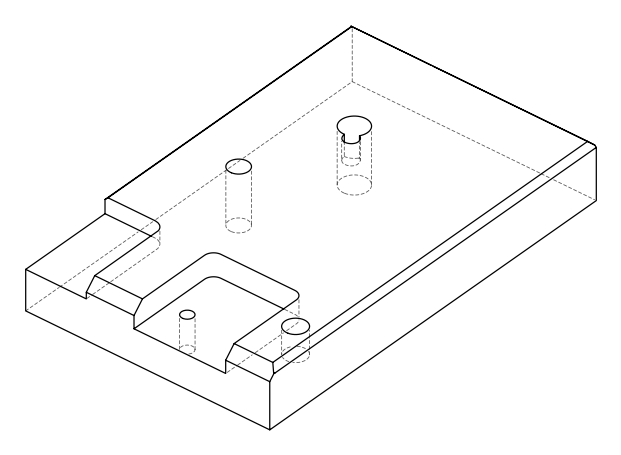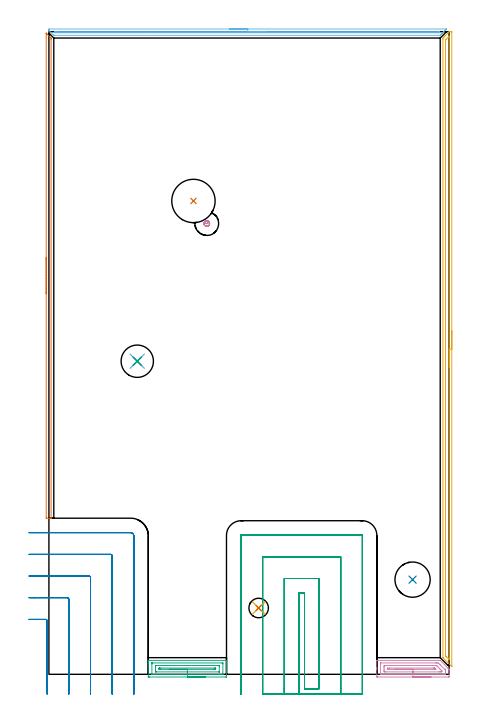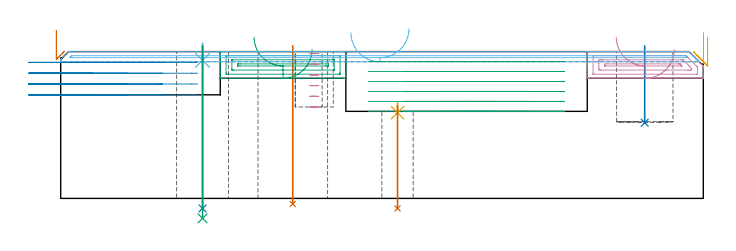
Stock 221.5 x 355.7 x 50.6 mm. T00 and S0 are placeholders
(PLAN: 15 operations, 7 tool changes, 31.2 min)
(1 INDEXABLE_INSERT_DRILL_THROUGH_HOLE_FROM_SOLID | STEP1HOLE_1 | NXT0302_019 | 0.22 min | 22871 mm3)
(2 INDEXABLE_INSERT_DRILL_BLIND_HOLE_FROM_SOLID | STEP1POCKET | NXT0302_010 | 0.11 min | 7239 mm3)
(3 AREA_MILL | FG_CHAMFER_SURFACE | UGT0205_001 | 1.57 min | 2303 mm3)
(4 AREA_MILL_1 | FG_CHAMFER_SURFACE_1 | UGT0205_001 | 1.42 min | 1929 mm3)
(5 AREA_MILL_2 | FG_CHAMFER_SURFACE_2 | UGT0205_001 | 5.75 min | 4185 mm3)
(6 AREA_MILL_3 | FG_CHAMFER_SURFACE_3 | UGT0205_001 | 3.63 min | 1330 mm3)
(7 AREA_MILL_4 | FG_CHAMFER_SURFACE_4 | UGT0205_001 | 2.3 min | 975 mm3)
(8 MILL_CORNER_NOTCH_RECTANGULAR | CORNER_NOTCH_RECTANGULAR | UGT0201_010 | Follow Part, ap 4, ae 75% | 4.42 min | 70272 mm3)
(9 MILL_SLOT | SLOT_PARTIAL_RECTANGULAR | UGT0201_010 | Follow Part, ap 4, ae 75% | 10.74 min | 144662 mm3)
(10 MILL_BLIND_HOLE_FROM_SOLID_MATERIAL | STEP1POCKET_1 | NXT0201_013 | Spiral | 0.36 min | 1991 mm3)
(11 SPOT_DRILL | STEP1HOLE | NXT0321_9005460120000 | 0.03 min | 6 mm3)
(12 SPOT_DRILL_1 | STEP1HOLE_2 | NXT0321_9005460120000 | 0.05 min | 176 mm3)
(13 DRILL_THROUGH_HOLE_INTO_CENTER | STEP1HOLE | NXT0301_079 | 0.15 min | 2738 mm3)
(14 DRILL_THROUGH_HOLE_INTO_CENTER_1 | STEP1HOLE_2 | NXT0301_079 | 0.23 min | 4461 mm3)
(15 DRILL_TO_ENLARGE_THROUGH_HOLE | STEP1HOLE_2 | UGT0301_249 | 0.24 min | 8076 mm3)
(TOOL NXT0302_019 | Index. Insert Drill 24mm [880-D2400L25-05] | D24 PA176 FL120 Z2)
(TOOL NXT0302_010 | Index. Insert Drill 19.5mm [880-D1950L25-05] | D19.5 PA176 FL98 Z2)
(TOOL UGT0205_001 | Chamfer Mill 20 x 3 x 45 deg. | D20 FL50 Z2)
(TOOL UGT0201_010 | End Mill 16 mm | D16 FL22 Z2)
(TOOL NXT0201_013 | ENDMILL 10mm | D10 FL30 Z4)
(TOOL NXT0321_9005460120000 | NC Spot Drill, 142deg, 12mm, Carbide, Uncoated | D12 PA142 FL30 Z2)
(TOOL NXT0301_079 | Carbide Drill 10.8mm [860.1-1080-032A1-MM 2214] | D10.8 PA140 FL55 Z2)
(TOOL UGT0301_249 | Twist Drill 17.9 mm | D17.9 PA118 FL130 Z2)
(OP 1 INDEXABLE_INSERT_DRILL_THROUGH_HOLE_FROM_SOLID)
G17 G21 G94 G90
T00 M6
G54
G17 G0 G90 X80. Y262. S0 M3
G43 Z60.6 H1
G94 G81 G98 Z-1.919 F250. R52.6
G80
M5
M2
(OP 2 INDEXABLE_INSERT_DRILL_BLIND_HOLE_FROM_SOLID)
G17 G21 G94 G90
T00 M6
G54
G17 G0 G90 X201.3 Y52.4 S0 M3
G43 Z60.6 H1
G94 G81 G98 Z26.1 F250. R52.6
G80
M5
M2
(OP 3 AREA_MILL)
G17 G21 G94 G90
T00 M6
G54
G17 G0 G90 X86.65 Y-1.5 S1061 M3
G43 Z60.6 H0
Z51.4
G94 G1 X86.612 Z50.528 F250.
X86.498 Z49.664
X86.309 Z48.812
X86.047 Z47.98
X85.713 Z47.174
X85.31 Z46.4
X84.842 Z45.664
X84.31 Z44.972
X83.721 Z44.329
X83.078 Z43.74
X82.386 Z43.209
X81.65 Z42.74
X80.876 Z42.337
X80.07 Z42.003
X79.238 Z41.741
X78.387 Z41.552
X77.522 Z41.438
X76.65 Z41.4
X55.632
X55.326 Y-1.497 Z41.402
X55.01 Y-1.492 Z41.406
X55. Y-1.172 Z41.726
Y4.437 Z47.332
Y5.851 Z48.747
Y6.22 Z49.115
Y6.957 Z49.857
Y7.212 Z50.112
X55.007 Y7.643 Z50.534
X55.01 Y7.697 Z50.588
X55.185 Y7.7 Z50.6
X98.115
X98.29 Y7.697 Z50.588
X98.293 Y7.643 Z50.534
X98.3 Y7.212 Z50.112
Y6.957 Z49.857
Y6.22 Z49.115
Y4.959 Z47.856
Y3.546 Z46.441
Y-0.281 Z42.616
X98.297 Y-0.911 Z41.987
X98.292 Y-1.492 Z41.406
X98.253 Y-1.494 Z41.404
X97.668 Y-1.5 Z41.4
X76.65
Y-0.086 Z42.814
X57.421
X57.355 Y-0.085 Z42.815
X57.222 Y-0.081 Z42.819
X57.01 Y-0.073 Z42.827
X57.007 Y-0.02 Z42.88
X57.001 Y0.399 Z43.299
X57. Y5.748 Z48.648
X57.003 Y6.22 Z49.12
X57.006 Y6.271 Z49.171
X57.008 Y6.278 Z49.178
X57.067 Y6.282 Z49.182
X57.155 Y6.284 Z49.184
X57.288 Y6.286 Z49.186
X57.355
X95.879 Y6.285 Z49.185
X95.945
X96.078 Y6.281 Z49.181
X96.29 Y6.273 Z49.173
X96.292 Y6.22 Z49.12
X96.299 Y5.801 Z48.701
X96.3 Y0.452 Z43.352
X96.297 Y-0.02 Z42.88
X96.294 Y-0.071 Z42.829
X96.292 Y-0.078 Z42.822
X96.233 Y-0.082 Z42.818
X96.145 Y-0.084 Z42.816
X96.012 Y-0.086 Z42.814
X95.945
X76.65
Y1.328 Z44.228
X59.646 Y1.329 Z44.229
X59.21 Y1.33 Z44.23
X59.065 Y1.333 Z44.233
X59.021 Y1.335 Z44.235
X59.01 Y1.415 Z44.315
X59.005 Y1.554 Z44.454
X59.001 Y1.763 Z44.663
Y4.645 Z47.545
X59.01 Y4.854 Z47.754
X59.014 Y4.866 Z47.766
X59.02 Y4.868 Z47.768
X59.046 Y4.871 Z47.771
X59.101
X59.21
X93.654
X94.09 Y4.869 Z47.769
X94.235 Y4.867 Z47.767
X94.279 Y4.865 Z47.765
X94.29 Y4.785 Z47.685
X94.295 Y4.646 Z47.546
X94.299 Y4.437 Z47.337
Y1.555 Z44.455
X94.29 Y1.346 Z44.246
X94.286 Y1.334 Z44.234
X94.28 Y1.332 Z44.232
X94.254 Y1.329 Z44.229
X94.199
X94.09 Y1.328 Z44.228
X76.65
Y2.743 Z45.643
X61.804
X61.087 Y2.745 Z45.645
X61.037 Y2.747 Z45.647
X61.013 Y2.749 Z45.649
X61.01 Y2.768 Z45.668
X61.005 Y2.878 Z45.778
X61.003 Y3.1 Z46.
X61.005 Y3.322 Z46.222
X61.01 Y3.432 Z46.332
X61.013 Y3.451 Z46.351
X61.037 Y3.453 Z46.353
X61.089 Y3.456 Z46.356
X61.176 Y3.457 Z46.357
X61.893
X91.496
X92.213 Y3.455 Z46.355
X92.263 Y3.453 Z46.353
X92.287 Y3.451 Z46.351
X92.29 Y3.432 Z46.332
X92.295 Y3.322 Z46.222
X92.297 Y3.1 Z46.
X92.295 Y2.878 Z45.778
X92.29 Y2.768 Z45.668
X92.287 Y2.749 Z45.649
X92.263 Y2.747 Z45.647
X92.211 Y2.745 Z45.645
X91.496 Y2.743 Z45.643
X91.407
X76.65
X75.778 Z45.681
X74.914 Z45.795
X74.062 Z45.983
X73.23 Z46.246
X72.424 Z46.58
X71.65 Z46.982
X70.914 Z47.451
X70.222 Z47.982
X69.579 Z48.572
X68.99 Z49.215
X68.459 Z49.907
X67.99 Z50.643
X67.587 Z51.416
X67.253 Z52.222
X66.991 Z53.054
X66.802 Z53.906
X66.688 Z54.771
X66.65 Z55.643
G0 Z60.6
M5
M2
(OP 4 AREA_MILL_1)
G17 G21 G94 G90
T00 M6
G54
G17 G0 G90 X211.5 Y-1.5 S1061 M3
G43 Z60.6 H0
Z51.4
G94 G1 X211.462 Z50.528 F250.
X211.348 Z49.664
X211.159 Z48.812
X210.897 Z47.98
X210.563 Z47.174
X210.16 Z46.4
X209.692 Z45.664
X209.16 Z44.972
X208.571 Z44.329
X207.928 Z43.74
X207.236 Z43.208
X206.5 Z42.74
X205.726 Z42.337
X204.92 Z42.003
X204.088 Z41.741
X203.236 Z41.552
X202.372 Z41.438
X201.5 Z41.4
X182.012
X181.708 Y-1.496 Z41.402
X181.51 Y-1.491 Z41.405
X181.5 Y-1.287 Z41.609
Y2.654 Z45.548
Y3.406 Z46.304
Y3.546 Z46.444
Y7.516 Z50.414
X181.507 Y7.68 Z50.574
X181.51 Y7.696 Z50.59
X181.569 Y7.7 Z50.6
X216.559
X216.594 Y7.695 Z50.592
X216.677 Y7.623 Z50.523
X220.988 Y3.313 Z46.212
X221.349 Y2.951 Z45.85
X221.431 Y2.868 Z45.766
X221.496 Y2.793 Z45.69
X221.498 Y2.654 Z45.552
X221.5 Y2.375 Z45.273
Y-1.05 Z41.848
X221.499 Y-1.491 Z41.405
X221.138 Y-1.5 Z41.4
X201.5
Y-0.086 Z42.814
X183.784
X183.718 Y-0.085 Z42.815
X183.587 Y-0.081 Z42.819
X183.509 Y-0.078 Z42.822
X183.506 Y-0.06 Z42.84
X183.504 Y-0.019 Z42.881
X183.5 Y0.266 Z43.166
Y5.614 Z48.514
X183.503 Y6.22 Z49.12
X183.506 Y6.255 Z49.155
X183.509 Y6.269 Z49.169
X183.525 Y6.279 Z49.179
X183.652 Y6.283 Z49.183
X183.719 Y6.285 Z49.185
X213.901 Y6.286 Z49.186
X214.724 Y6.283 Z49.183
X214.787 Y6.28 Z49.18
X215.619 Y6.22 Z49.12
X215.673 Y6.172 Z49.072
X216.522 Y5.328 Z48.228
X219.196 Y2.654 Z45.554
X219.216 Y2.634 Z45.534
X219.427 Y2.415 Z45.315
X219.477 Y2.361 Z45.261
X219.49 Y2.239 Z45.139
X219.495 Y2.049 Z44.949
X219.498 Y1.763 Z44.663
X219.5 Y0.586 Z43.486
X219.497 Y-0.019 Z42.881
X219.494 Y-0.055 Z42.845
X219.491 Y-0.069 Z42.831
X219.476 Y-0.079 Z42.821
X219.348 Y-0.083 Z42.817
X219.281 Y-0.085 Z42.815
X201.5 Y-0.086 Z42.814
Y1.328 Z44.228
X186.441 Y1.329 Z44.229
X185.985 Y1.331 Z44.231
X185.556 Y1.336 Z44.236
X185.507 Y1.763 Z44.663
X185.502 Y1.817 Z44.717
X185.5 Y2.654 Z45.554
Y3.602 Z46.502
X185.503 Y4.437 Z47.337
X185.505 Y4.488 Z47.388
X185.556 Y4.864 Z47.764
X186.012 Y4.869 Z47.769
X186.441 Y4.871 Z47.771
X186.895
X213.901
X214.357 Y4.87 Z47.77
X214.463 Y4.867 Z47.767
X214.512 Y4.865 Z47.765
X214.604 Y4.785 Z47.685
X214.787 Y4.611 Z47.511
X214.963 Y4.437 Z47.337
X215.673 Y3.728 Z46.628
X216.559 Y2.842 Z45.742
X216.746 Y2.654 Z45.554
X217.444 Y1.951 Z44.851
X217.483 Y1.906 Z44.806
X217.493 Y1.819 Z44.719
X217.496 Y1.763 Z44.663
X217.495 Y1.712 Z44.612
X217.444 Y1.336 Z44.236
X216.988 Y1.331 Z44.231
X216.559 Y1.329 Z44.229
X216.105
X201.5 Y1.328 Z44.228
Y2.743 Z45.643
X187.779
X187.607 Y2.745 Z45.645
X187.522 Y2.749 Z45.649
X187.51 Y2.751 Z45.651
X187.506 Y2.765 Z45.665
X187.504 Y2.798 Z45.698
X187.506 Y3.366 Z46.266
X187.512 Y3.45 Z46.35
X188.389 Y3.457 Z46.357
X213.015
X213.104 Y3.456 Z46.356
X213.457 Y3.45 Z46.35
X213.496 Y3.443 Z46.343
X213.532 Y3.412 Z46.312
X213.587 Y3.362 Z46.262
X213.654 Y3.297 Z46.197
X213.901 Y3.047 Z45.947
X214.104 Y2.835 Z45.735
X214.167 Y2.749 Z45.649
X213.901 Y2.744 Z45.644
X213.813 Y2.743 Z45.643
X201.5
X200.628 Z45.681
X199.764 Z45.795
X198.912 Z45.983
X198.08 Z46.246
X197.274 Z46.58
X196.5 Z46.982
X195.764 Z47.451
X195.072 Z47.982
X194.429 Z48.572
X193.84 Z49.215
X193.309 Z49.907
X192.84 Z50.643
X192.437 Z51.416
X192.103 Z52.222
X191.841 Z53.054
X191.652 Z53.906
X191.538 Z54.771
X191.5 Z55.643
G0 Z60.6
M5
M2
(OP 5 AREA_MILL_2)
G17 G21 G94 G90
T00 M6
G54
G17 G0 G90 X223. Y190. S1061 M3
G43 Z60.6 H0
Z55.7
G94 G1 Y189.962 Z54.828 F250.
Y189.848 Z53.964
Y189.659 Z53.112
Y189.397 Z52.28
Y189.063 Z51.474
Y188.66 Z50.7
Y188.192 Z49.964
Y187.66 Z49.272
Y187.071 Z48.629
Y186.428 Z48.04
Y185.736 Z47.508
Y185. Z47.04
Y184.226 Z46.637
Y183.42 Z46.303
Y182.588 Z46.041
Y181.737 Z45.852
Y180.872 Z45.738
Y180. Z45.7
X222.999 Y4.47 Z45.699
Y4.399
X222.997 Y4.35 Z45.697
X222.993 Y4.331 Z45.699
X222.99 Y4.318 Z45.701
X222.936 Y4.361 Z45.757
X222.865 Y4.434 Z45.832
X222.828 Y4.47 Z45.869
X218.363 Y8.937 Z50.337
X218.172 Y9.13 Z50.525
X218.103 Y9.205 Z50.589
X218.1 Y9.383 Z50.6
Y351.51
X218.103 Y352.195 Z50.588
X218.22 Y352.32 Z50.479
X218.303 Y352.403 Z50.396
X218.377 Y352.479 Z50.319
X218.578 Y352.678 Z50.122
X218.601 Y352.701 Z50.099
X219.246 Y353.348 Z49.45
X219.294 Y353.395 Z49.405
X219.494 Y353.594 Z49.205
X219.536 Y353.637 Z49.161
X219.576 Y353.677 Z49.123
X221.28 Y355.381 Z47.419
X221.419 Y355.521 Z47.277
X221.581 Y355.679 Z47.117
X221.607 Y355.695 Z47.091
X221.636 Y355.699 Z47.062
X221.652 Y355.7 Z47.046
X222.887 Y355.699 Z45.808
X222.991 Y355.696 Z45.705
X222.993 Y355.669 Z45.704
X222.998 Y355.53 Z45.702
X223. Y355.387 Z45.7
Y180.
X221.586 Z47.114
X221.585 Y9.383 Z47.115
X221.582 Y8.769 Z47.118
X221.579 Y8.49 Z47.121
X221.568 Y8.193 Z47.132
X221.262 Y8.49 Z47.438
X220.115 Y9.634 Z48.585
X219.799 Y9.952 Z48.901
X219.638 Y10.115 Z49.062
X219.558 Y10.2 Z49.142
X219.521 Y10.241 Z49.179
X219.52 Y10.277 Z49.18
X219.515 Y10.894 Z49.185
X219.514 Y17.078 Z49.186
X219.515 Y350.617 Z49.185
X219.516 Y350.926 Z49.184
X219.519 Y351.08 Z49.181
X219.521 Y351.153 Z49.179
X219.555 Y351.193 Z49.145
X219.861 Y351.51 Z48.839
X221.311 Y352.961 Z47.389
X221.433 Y353.081 Z47.267
X221.506 Y353.15 Z47.194
X221.56 Y353.198 Z47.14
X221.579 Y353.212 Z47.121
X221.58 Y353.168 Z47.12
X221.583 Y352.981 Z47.117
X221.585 Y352.679 Z47.115
X221.586 Y352.403 Z47.114
Y180.
Y179.128 Z47.152
Y178.264 Z47.266
Y177.412 Z47.455
Y176.58 Z47.717
Y175.774 Z48.051
Y175. Z48.454
Y174.264 Z48.923
Y173.572 Z49.454
Y172.929 Z50.043
Y172.34 Z50.686
Y171.808 Z51.378
Y171.34 Z52.114
Y170.937 Z52.888
Y170.603 Z53.694
Y170.341 Z54.526
Y170.152 Z55.378
Y170.038 Z56.243
Y170. Z57.114
G0 Z60.6
M5
M2
(OP 6 AREA_MILL_3)
G17 G21 G94 G90
T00 M6
G54
G17 G0 G90 X100.05 Y357.2 S1061 M3
G43 Z60.6 H0
Z57.1
G94 G1 X100.088 Z56.228 F250.
X100.202 Z55.363
X100.391 Z54.512
X100.653 Z53.68
X100.987 Z52.874
X101.39 Z52.1
X101.858 Z51.364
X102.39 Z50.672
X102.979 Z50.029
X103.622 Z49.44
X104.314 Z48.908
X105.05 Z48.44
X105.824 Z48.037
X106.63 Z47.703
X107.462 Z47.441
X108.313 Z47.252
X109.178 Z47.138
X110.05 Z47.1
X220.078
X220.083 Y357.195 Z47.104
X220.078 Y357.18 Z47.119
X220.027 Y357.127 Z47.172
X220.01 Y357.11 Z47.189
X219.78 Y356.879 Z47.418
X219.671 Y356.77 Z47.528
X219.482 Y356.582 Z47.718
X219.359 Y356.458 Z47.841
X219.231 Y356.33 Z47.967
X219.185 Y356.284 Z48.014
X218.516 Y355.616 Z48.684
X218.352 Y355.45 Z48.847
X217.674 Y354.774 Z49.526
X217.472 Y354.57 Z49.726
X216.833 Y353.932 Z50.367
X216.802 Y353.902 Z50.397
X216.607 Y353.704 Z50.589
X216.356 Y353.7 Z50.6
X2.851
X2.7 Y353.697 Z50.594
X2.565 Y353.835 Z50.464
X0.171 Y356.228 Z48.07
X0.072 Y356.33 Z47.968
X0.01 Y356.395 Z47.903
X0. Y356.667 Z47.633
Y356.977 Z47.323
X0.01 Y357.193 Z47.105
X0.057 Y357.2 Z47.1
X110.05
Y355.786 Z48.514
X215.909 Y355.785 Z48.515
X216.017 Y355.784 Z48.516
X216.168 Y355.779 Z48.521
X216.216 Y355.775 Z48.525
X216.206 Y355.764 Z48.536
X216.125 Y355.677 Z48.623
X216.006 Y355.556 Z48.744
X215.909 Y355.459 Z48.841
X215.683 Y355.233 Z49.067
X215.606 Y355.159 Z49.141
X215.577 Y355.134 Z49.166
X215.562 Y355.123 Z49.177
X215.526 Y355.121 Z49.179
X215.357 Y355.117 Z49.183
X215.016 Y355.115 Z49.186
X214.91 Y355.114
X4.05
X3.862 Y355.116 Z49.184
X3.769 Y355.119 Z49.181
X3.75 Y355.121 Z49.179
X3.681 Y355.181 Z49.119
X3.548 Y355.308 Z48.992
X3.298 Y355.554 Z48.746
X3.148 Y355.71 Z48.59
X3.085 Y355.777 Z48.523
X3.298 Y355.782 Z48.518
X3.405 Y355.784 Z48.516
X4.085 Y355.786 Z48.514
X4.191
X110.05
X110.922 Z48.552
X111.786 Z48.666
X112.638 Z48.855
X113.47 Z49.117
X114.276 Z49.451
X115.05 Z49.854
X115.786 Z50.323
X116.478 Z50.854
X117.121 Z51.443
X117.71 Z52.086
X118.241 Z52.778
X118.71 Z53.514
X119.113 Z54.288
X119.447 Z55.094
X119.709 Z55.926
X119.898 Z56.778
X120.012 Z57.643
X120.05 Z58.514
G0 Z60.6
M5
M2
(OP 7 AREA_MILL_4)
G17 G21 G94 G90
T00 M6
G54
G17 G0 G90 X-1.5 Y210.65 S1061 M3
G43 Z60.6 H0
Z57.9
G94 G1 Y210.688 Z57.028 F250.
Y210.802 Z56.164
Y210.991 Z55.312
Y211.253 Z54.48
Y211.587 Z53.674
Y211.99 Z52.9
Y212.459 Z52.164
Y212.99 Z51.472
Y213.579 Z50.829
Y214.222 Z50.24
Y214.914 Z49.708
Y215.65 Z49.24
Y216.424 Z48.837
Y217.23 Z48.503
Y218.062 Z48.241
Y218.914 Z48.052
Y219.778 Z47.938
Y220.65 Z47.9
Y354.591
X-1.498 Y354.871 Z47.902
X-1.495 Y354.886 Z47.904
X-1.492 Y354.892 Z47.906
X-1.474 Y354.874 Z47.926
X-1.033 Y354.434 Z48.364
X0.733 Y352.669 Z50.13
X1.175 Y352.224 Z50.575
X1.196 Y352.196 Z50.587
X1.2 Y351.594 Z50.6
Y86.578
X1.197 Y86.409 Z50.588
X1.19 Y86.407 Z50.581
X0.828 Y86.4 Z50.228
X0.552 Z49.951
X-0.15 Z49.245
X-1.383 Z48.014
X-1.491 Y86.403 Z47.905
X-1.5 Y86.814 Z47.9
Y220.65
Y221.522 Z47.938
Y222.387 Z48.052
Y223.238 Z48.241
Y224.07 Z48.503
Y224.876 Z48.837
Y225.65 Z49.24
Y226.386 Z49.708
Y227.078 Z50.24
Y227.721 Z50.829
Y228.31 Z51.472
Y228.842 Z52.164
Y229.31 Z52.9
Y229.713 Z53.674
Y230.047 Z54.48
Y230.309 Z55.312
Y230.498 Z56.163
Y230.612 Z57.028
Y230.65 Z57.9
G0 Z60.6
M5
M2
(OP 8 MILL_CORNER_NOTCH_RECTANGULAR)
G17 G21 G94 G90
T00 M6
G54
G17 G0 G90 X-1. Y-10.937 S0 M3
G43 Z60.6 H0
Z46.875
G94 G1 Y-7.937 F250.
Y29.605 F500.
G3 X-1.795 Y30.4 R0.8
G1 X-8.
X-11. F250.
G0 Z60.6
X11. Y-11.
Z46.875
G1 Y-8.
Y41.604 F500.
G3 X10.204 Y42.4 R0.8
G1 X-8.
X-11. F250.
G0 Z60.6
X23. Y-11.
Z46.875
G1 Y-8.
Y53.604 F500.
G3 X22.204 Y54.4 R0.8
G1 X-8.
X-11. F250.
G0 Z60.6
X35. Y-11.
Z46.875
G1 Y-8.
Y65.604 F500.
G3 X34.204 Y66.4 R0.8
G1 X-8.
X-11. F250.
G0 Z60.6
X47. Y-11.
Z46.875
G1 Y-8.
Y76.6 F500.
G3 X45.2 Y78.4 R1.8
G1 X-8.
X-11. F250.
G0 Z60.6
X-1. Y-10.937
Z43.15
G1 Y-7.937
Y29.605 F500.
G3 X-1.795 Y30.4 R0.8
G1 X-8.
X-11. F250.
G0 Z60.6
X11. Y-11.
Z43.15
G1 Y-8.
Y41.604 F500.
G3 X10.204 Y42.4 R0.8
G1 X-8.
X-11. F250.
G0 Z60.6
X23. Y-11.
Z43.15
G1 Y-8.
Y53.604 F500.
G3 X22.204 Y54.4 R0.8
G1 X-8.
X-11. F250.
G0 Z60.6
X35. Y-11.
Z43.15
G1 Y-8.
Y65.604 F500.
G3 X34.204 Y66.4 R0.8
G1 X-8.
X-11. F250.
G0 Z60.6
X47. Y-11.
Z43.15
G1 Y-8.
Y76.6 F500.
G3 X45.2 Y78.4 R1.8
G1 X-8.
X-11. F250.
G0 Z60.6
X-1. Y-10.937
Z39.425
G1 Y-7.937
Y29.605 F500.
G3 X-1.795 Y30.4 R0.8
G1 X-8.
X-11. F250.
G0 Z60.6
X11. Y-11.
Z39.425
G1 Y-8.
Y41.604 F500.
G3 X10.204 Y42.4 R0.8
G1 X-8.
X-11. F250.
G0 Z60.6
X23. Y-11.
Z39.425
G1 Y-8.
Y53.604 F500.
G3 X22.204 Y54.4 R0.8
G1 X-8.
X-11. F250.
G0 Z60.6
X35. Y-11.
Z39.425
G1 Y-8.
Y65.604 F500.
G3 X34.204 Y66.4 R0.8
G1 X-8.
X-11. F250.
G0 Z60.6
X47. Y-11.
Z39.425
G1 Y-8.
Y76.6 F500.
G3 X45.2 Y78.4 R1.8
G1 X-8.
X-11. F250.
G0 Z60.6
X-1. Y-10.937
Z35.7
G1 Y-7.937
Y29.605 F500.
G3 X-1.795 Y30.4 R0.8
G1 X-8.
X-11. F250.
G0 Z60.6
X11. Y-11.
Z35.7
G1 Y-8.
Y41.604 F500.
G3 X10.204 Y42.4 R0.8
G1 X-8.
X-11. F250.
G0 Z60.6
X23. Y-11.
Z35.7
G1 Y-8.
Y53.604 F500.
G3 X22.204 Y54.4 R0.8
G1 X-8.
X-11. F250.
G0 Z60.6
X35. Y-11.
Z35.7
G1 Y-8.
Y65.604 F500.
G3 X34.204 Y66.4 R0.8
G1 X-8.
X-11. F250.
G0 Z60.6
X47. Y-11.
Z35.7
G1 Y-8.
Y76.6 F500.
G3 X45.2 Y78.4 R1.8
G1 X-8.
X-11. F250.
G0 Z60.6
M5
M2
(OP 9 MILL_SLOT)
G17 G21 G94 G90
T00 M6
G54
G17 G0 G90 X138.3 Y-11. S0 M3
G43 Z60.6 H0
Z47.167
G94 G1 Y-8. F250.
Y45. F500.
X141.5
Y-8.
X149.5
Y53.
X130.3
Y-8.
Y-11. F250.
X161.5
Y-8.
Y65. F500.
X118.3
Y-8.
Y-11. F250.
X173.5
Y-8.
Y76.9 F500.
X173.495 Y76.955
X173.455 Y76.995
X173.4 Y77.
X106.4
X106.345 Y76.995
X106.305 Y76.955
X106.3 Y76.9
Y-8.
Y-11. F250.
G0 X138.3 Z43.733
G1 Y-8.
Y45. F500.
X141.5
Y-8.
X149.5
Y53.
X130.3
Y-8.
Y-11. F250.
X161.5
Y-8.
Y65. F500.
X118.3
Y-8.
Y-11. F250.
X173.5
Y-8.
Y76.9 F500.
X173.495 Y76.955
X173.455 Y76.995
X173.4 Y77.
X106.4
X106.345 Y76.995
X106.305 Y76.955
X106.3 Y76.9
Y-8.
Y-11. F250.
G0 X138.3 Z40.3
G1 Y-8.
Y45. F500.
X141.5
Y-8.
X149.5
Y53.
X130.3
Y-8.
Y-11. F250.
X161.5
Y-8.
Y65. F500.
X118.3
Y-8.
Y-11. F250.
X173.5
Y-8.
Y76.9 F500.
X173.495 Y76.955
X173.455 Y76.995
X173.4 Y77.
X106.4
X106.345 Y76.995
X106.305 Y76.955
X106.3 Y76.9
Y-8.
Y-11. F250.
G0 X138.3 Z36.867
G1 Y-8.
Y45. F500.
X141.5
Y-8.
X149.5
Y53.
X130.3
Y-8.
Y-11. F250.
X161.5
Y-8.
Y65. F500.
X118.3
Y-8.
Y-11. F250.
X173.5
Y-8.
Y76.9 F500.
X173.495 Y76.955
X173.455 Y76.995
X173.4 Y77.
X106.4
X106.345 Y76.995
X106.305 Y76.955
X106.3 Y76.9
Y-8.
Y-11. F250.
G0 X138.3 Z33.433
G1 Y-8.
Y45. F500.
X141.5
Y-8.
X149.5
Y53.
X130.3
Y-8.
Y-11. F250.
X161.5
Y-8.
Y65. F500.
X118.3
Y-8.
Y-11. F250.
X173.5
Y-8.
Y76.9 F500.
X173.495 Y76.955
X173.455 Y76.995
X173.4 Y77.
X106.4
X106.345 Y76.995
X106.305 Y76.955
X106.3 Y76.9
Y-8.
Y-11. F250.
G0 X138.3 Z30.
G1 Y-8.
Y45. F500.
X141.5
Y-8.
X149.5
Y53.
X130.3
Y-8.
Y-11. F250.
X161.5
Y-8.
Y65. F500.
X118.3
Y-8.
Y-11. F250.
X173.5
Y-8.
Y76.9 F500.
X173.495 Y76.955
X173.455 Y76.995
X173.4 Y77.
X106.4
X106.345 Y76.995
X106.305 Y76.955
X106.3 Y76.9
Y-8.
Y-11. F250.
G0 Z60.6
M5
M2
(OP 10 MILL_BLIND_HOLE_FROM_SOLID_MATERIAL)
G17 G21 G94 G90
T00 M6
G54
G17 G0 G90 X87.4 Y249.5 S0 M3
G43 Z60.6 H0
Z49.917
G94 G3 X88.027 Y250.423 R0.675 F250.
X86.829 Y250.941 R0.923
X85.959 Y248.929 R1.55
X86.829 Y250.941 R-1.55
X86.394 Y249.935 R0.775
X87.4 Y249.5 R0.775
G0 Z46.233
G3 X88.027 Y250.423 R0.675
X86.829 Y250.941 R0.923
X85.959 Y248.929 R1.55
X86.829 Y250.941 R-1.55
X86.394 Y249.935 R0.775
X87.4 Y249.5 R0.775
G0 Z42.55
G3 X88.027 Y250.423 R0.675
X86.829 Y250.941 R0.923
X85.959 Y248.929 R1.55
X86.829 Y250.941 R-1.55
X86.394 Y249.935 R0.775
X87.4 Y249.5 R0.775
G0 Z38.867
G3 X88.027 Y250.423 R0.675
X86.829 Y250.941 R0.923
X85.959 Y248.929 R1.55
X86.829 Y250.941 R-1.55
X86.394 Y249.935 R0.775
X87.4 Y249.5 R0.775
G0 Z35.183
G3 X88.027 Y250.423 R0.675
X86.829 Y250.941 R0.923
X85.959 Y248.929 R1.55
X86.829 Y250.941 R-1.55
X86.394 Y249.935 R0.775
X87.4 Y249.5 R0.775
G0 Z31.5
G3 X88.027 Y250.423 R0.675
X86.829 Y250.941 R0.923
X85.959 Y248.929 R1.55
X86.829 Y250.941 R-1.55
X86.394 Y249.935 R0.775
X87.4 Y249.5 R0.775
G0 Z60.6
M5
M2
(OP 11 SPOT_DRILL)
G17 G21 G94 G90
T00 M6
G54
G17 G0 G90 X116.1 Y36.7 S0 M3
G43 Z60.6 H0
G94 G81 G98 Z29.535 F250. R33.
G80
M5
M2
(OP 12 SPOT_DRILL_1)
G17 G21 G94 G90
T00 M6
G54
G17 G0 G90 X48.9 Y173.3 S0 M3
G43 Z60.6 H0
G94 G81 G98 Z47.6 F250. R53.6
G80
M5
M2
(OP 13 DRILL_THROUGH_HOLE_INTO_CENTER)
G17 G21 G94 G90
T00 M6
G54
G17 G0 G90 X116.1 Y36.7 S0 M3
G43 Z60.6 H1
G94 G73 G98 Z-3.465 F250. Q8.366 R32.
G80
M5
M2
(OP 14 DRILL_THROUGH_HOLE_INTO_CENTER_1)
G17 G21 G94 G90
T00 M6
G54
G17 G0 G90 X48.9 Y173.3 S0 M3
G43 Z60.6 H1
G94 G73 G98 Z-3.465 F250. Q9.011 R52.6
G80
M5
M2
(OP 15 DRILL_TO_ENLARGE_THROUGH_HOLE)
G17 G21 G94 G90
T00 M6
G54
G17 G0 G90 X48.9 Y173.3 S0 M3
G43 Z60.6 H0
G94 G73 G98 Z-6.878 F250. Q14.369 R52.6
G80
M5
M2
